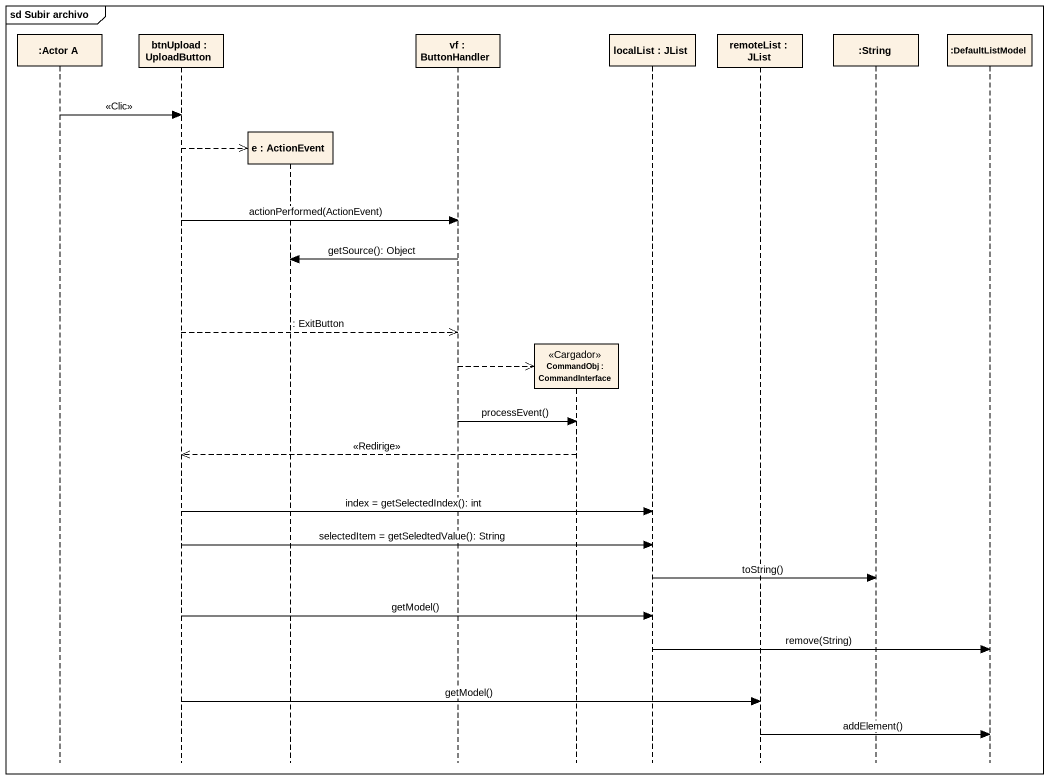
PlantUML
@startuml
mainframe sd Subir archivo
hide footbox
participant ":Actor A" as Actor_A
participant "btnUpload : UploadButton" as btnUpload
participant "e : ActionEvent" as e
participant "vf : ButtonHandler" as vf
participant "CommandObj : CommandInterface" as CommandObj <<Cargador>>
participant "localList : JList" as localList
participant "remoteList : JList" as remoteList
participant ":String" as String
participant ":DefaultListModel" as DefaultListModel

Actor_A -> btnUpload : <<Clic>>
btnUpload -->> e **
btnUpload -> vf : actionPerformed(ActionEvent)
vf -> e : getSource(): Object
btnUpload -->> vf : : ExitButton
vf -->> CommandObj **
vf -> CommandObj : processEvent()
CommandObj -->> btnUpload : <<Redirige>>
btnUpload -> localList : index = getSelectedIndex(): int
btnUpload -> localList : selectedItem = getSeledtedValue(): String
localList -> String : toString()
btnUpload -> localList : getModel()
localList -> DefaultListModel : remove(String)
btnUpload -> remoteList : getModel()
remoteList -> DefaultListModel : addElement()
@enduml
